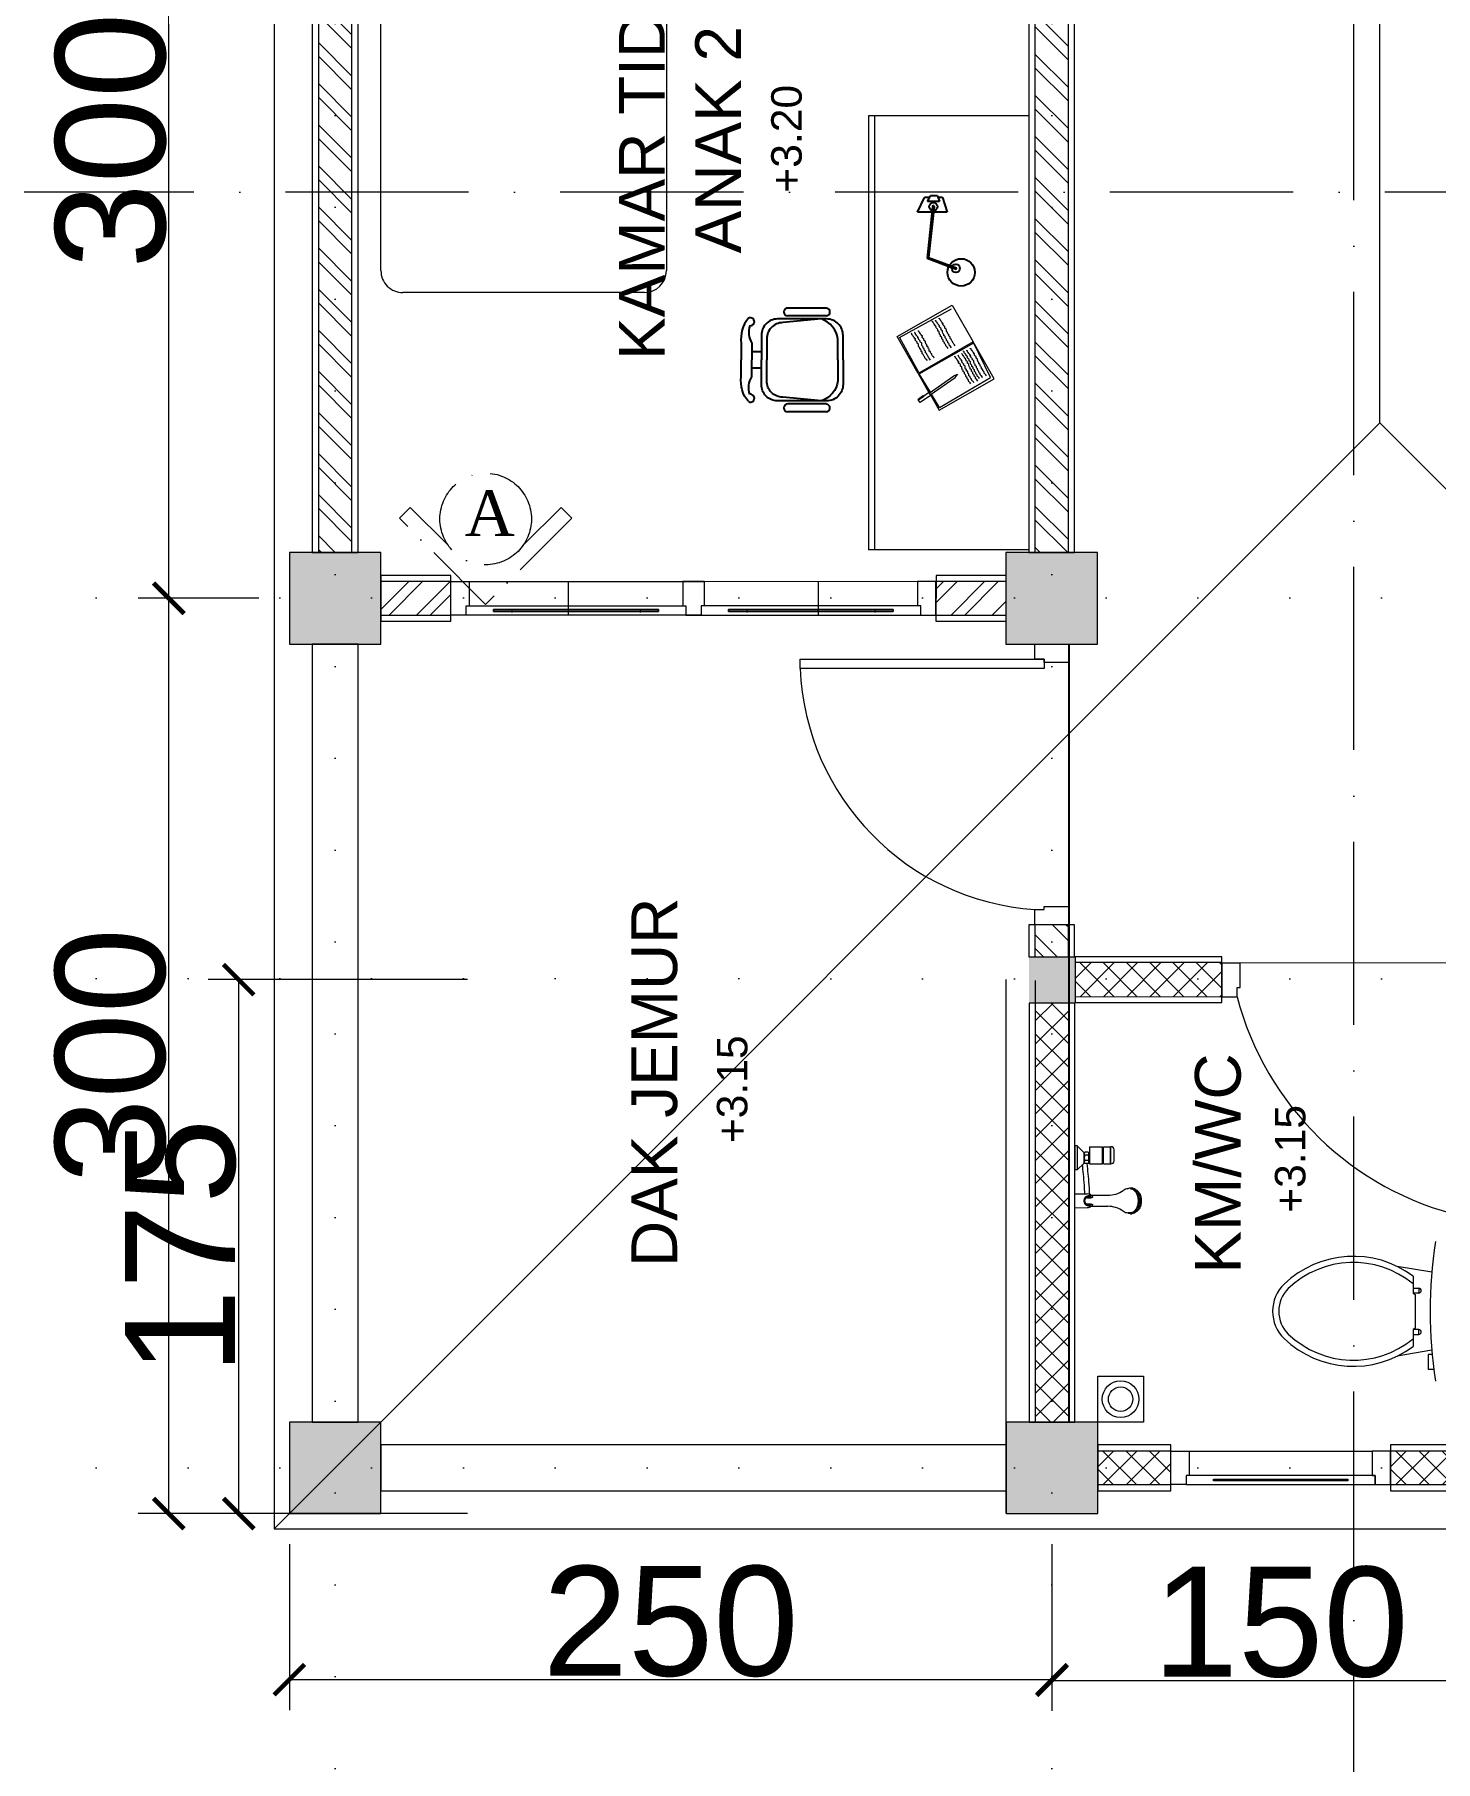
# Model space of a CAD drawing. Header units: millimetres. Extents: x -12161372 to 46643, y -9506984 to 15358.
# Drawn here: x 40921 to 41380, y 2330 to 2896 of the extents above; entities that cross this region are included whole.
import ezdxf
from ezdxf.enums import TextEntityAlignment as Align

# ---------------------------------------------------------------- set-up
doc = ezdxf.new("R2010")
doc.units = ezdxf.units.MM
for name, pattern in [('ACAD_ISO07W100', [3, 0, -3]), ('ACAD_ISO10W100', [18, 12, -3, 0, -3]), ('DASHED', [70, 50, -20])]:
    doc.linetypes.add(name, pattern=pattern)
for name, color, linetype, lineweight in [('arsiran', 202, 'Continuous', 0), ('atap', 220, 'Continuous', 0), ('dimensi', 50, 'Continuous', 5), ('dinding', 110, 'Continuous', 9), ('furniture', 7, 'Continuous', 5), ('garis potongan', 3, 'ACAD_ISO10W100', 18), ('interior', 7, 'Continuous', 13), ('jendela', 7, 'Continuous', 15), ('kolom', 150, 'Continuous', 13), ('pintu', 7, 'Continuous', 13), ('teks', 255, 'Continuous', 5)]:
    doc.layers.add(name, color=color, linetype=linetype, lineweight=lineweight)
doc.layers.add('GRID', color=7, linetype='Continuous', plot=False)
doc.layers.add('lantai', color=9, linetype='Continuous')
doc.styles.add('ATT', font='romans.shx')
doc.styles.get("Standard").update_dxf_attribs({"font": 'arial.ttf'})
doc.styles.add('teks2', font='times.ttf', dxfattribs={"height": 15})
doc.dimstyles.new('ISO-25', dxfattribs={"dimtxt": 4.5, "dimasz": 10, "dimexe": 10, "dimexo": 10, "dimtad": 1, "dimtxsty": 'Standard', "dimblk": 'ARCHTICK', "dimcen": 2.5, "dimclrt": 256, "dimadec": 0, "dimazin": 0, "dimtfac": 1, "dimtmove": 0, "dimatfit": 3, "dimfxl": 75, "dimfxlon": 1, "dimtfillclr": 256, "dimlwd": -1, "dimlwe": -1, "dimarcsym": 0})

# ---------------------------------------------------------------- blocks, each defined once
blk = doc.blocks.new('*U4')
at = {"layer": 'arsiran'}
h = blk.add_hatch(dxfattribs=at)
h.set_pattern_fill('ANSI32', color=256)
h.set_pattern_definition([(45, (-2274.681, -4513.269), (-6.735192, 6.735192), []), (45, (-2270.191, -4513.269), (-6.735192, 6.735192), [])])
h.paths.add_polyline_path([(0, 5.5), (0, -5.5), (270, -5.5), (270, 5.5)])
blk.add_lwpolyline([(0, -5.5), (270, -5.5), (270, 5.5), (0, 5.5)], close=True, dxfattribs=at)
at = {"layer": 'dinding'}
blk.add_lwpolyline([(0, -7.5), (270, -7.5), (270, 7.5), (0, 7.5)], close=True, dxfattribs=at)
blk = doc.blocks.new('*U74')
at = {"layer": 'arsiran'}
h = blk.add_hatch(dxfattribs=at)
h.set_pattern_fill('ANSI32', color=256, angle=-0.0423)
h.set_pattern_definition([(44.9577, (-2525.049, -4511.406), (-6.730218, 6.740162), []), (44.9577, (-2520.558, -4511.409), (-6.730218, 6.740162), [])])
h.paths.add_polyline_path([(0, 5.5), (0, -5.5), (22.96, -5.52), (22.97, 5.48)])
blk.add_lwpolyline([(0, -5.5), (22.96, -5.52), (22.97, 5.48), (0, 5.5)], close=True, dxfattribs=at)
at = {"layer": 'dinding'}
blk.add_lwpolyline([(-0.01, -7.5), (22.96, -7.52), (22.97, 7.48), (0.01, 7.5)], close=True, dxfattribs=at)
blk = doc.blocks.new('*U44')
at = {"layer": 'arsiran'}
h = blk.add_hatch(dxfattribs=at)
h.set_pattern_fill('ANSI32', color=256, angle=-0.0002)
h.set_pattern_definition([(44.9998, (-2366.697, -4513.26), (-6.735168, 6.735216), []), (44.9998, (-2362.207, -4513.26), (-6.735168, 6.735216), [])])
h.paths.add_polyline_path([(0, 5.5), (0, -5.5), (178, -5.5), (178, 5.5)])
blk.add_lwpolyline([(0, -5.5), (178, -5.5), (178, 5.5), (0, 5.5)], close=True, dxfattribs=at)
at = {"layer": 'dinding'}
blk.add_lwpolyline([(0, -7.5), (178, -7.5), (178, 7.5), (0, 7.5)], close=True, dxfattribs=at)
blk = doc.blocks.new('12PBED02')
at = {"color": 0, "linetype": 'ByBlock'}
for p, q in [((0, 0), (0, 39)), ((2, 39), (0, 39)), ((2, 0), (2, 39)), ((5, 39), (74, 39)), ((20, 39), (20, 17.28474)), ((27, 39), (27, 7)), ((77, 36), (77, 3)), ((18, 34.5), (4, 34.5)), ((4, 34.5), (4, 4.5)), ((18, 4.5), (18, 34.5)), ((32.861232, 0.014143), (22.821743, 11.933915)), ((4, 4.5), (18, 4.5)), ((2, 0), (0, 0)), ((74, 0), (5, 0))]:
    blk.add_line(p, q, dxfattribs=at)
for centre, radius, start, end in [((5, 36), 3, 90, 180), ((74, 36), 3, 0, 90), ((11, 58.5), 25, 253.739795, 286.260205), ((32, 19.664349), 12, 180, 220.10593), ((32, 17.28474), 12, 180, 193.392796), ((59.913793, 23.931034), 40.69413, 193.392796, 216.020234), ((11, -19.5), 25, 73.739795, 106.260205), ((5, 3), 3, 180, 270), ((74, 3), 3, 270, 0)]:
    blk.add_arc(centre, radius, start, end, dxfattribs=at)
at = {"color": 0, "linetype": 'ByBlock', "style": 'ATT'}
for tag, flags, p in [('ITEM', 3, (49, 25)), ('ROOM_NUMBER', 1, (49, 10.5))]:
    blk.add_attdef(tag, text='', height=6, dxfattribs=dict(at, flags=flags)).set_placement(p, align=Align.CENTER)
blk = doc.blocks.new('_ArchTick')
at = {"color": 0, "linetype": 'ByBlock', "const_width": 0.15}
blk.add_lwpolyline([(-0.5, -0.5), (0.5, 0.5)], dxfattribs=at)
blk = doc.blocks.new('*D677')
at = {"layer": 'Defpoints', "color": 0, "ltscale": 10, "transparency": 16777216}
for p in [(40964.54, 2711.23), (41004.08, 2711.23), (41004.08, 2411.23)]:
    blk.add_point(p, dxfattribs=at)
at = {"layer": 'dimensi', "color": 0, "ltscale": 10, "transparency": 16777216}
for p, q in [((40994.08, 2711.23), (40954.54, 2711.23)), ((40964.54, 2411.23), (40964.54, 2711.23)), ((40994.08, 2411.23), (40954.54, 2411.23))]:
    blk.add_line(p, q, dxfattribs=at)
at = {"layer": 'dimensi', "color": 0, "ltscale": 10, "transparency": 16777216, "xscale": 10, "yscale": 10, "zscale": 10}
for p, rotation in [((40964.54, 2711.23), 90), ((40964.54, 2411.23), 270)]:
    blk.add_blockref('_ArchTick', p, dxfattribs=dict(at, rotation=rotation))
at = {"layer": 'dimensi', "ltscale": 10, "transparency": 16777216, "insert": (40945.52, 2561.23), "char_height": 4.5, "attachment_point": 5, "rotation": 90}
blk.add_mtext('{\\H8x;300}', dxfattribs=at)
blk = doc.blocks.new('*D678')
at = {"layer": 'Defpoints', "color": 0, "ltscale": 10, "transparency": 16777216}
for p in [(40964.61, 3011.23), (41004.08, 3011.23), (41004.08, 2711.23)]:
    blk.add_point(p, dxfattribs=at)
at = {"layer": 'dimensi', "color": 0, "ltscale": 10, "transparency": 16777216}
for p, q in [((40994.08, 3011.23), (40954.61, 3011.23)), ((40964.61, 2711.23), (40964.61, 3011.23)), ((40994.08, 2711.23), (40954.61, 2711.23))]:
    blk.add_line(p, q, dxfattribs=at)
at = {"layer": 'dimensi', "color": 0, "ltscale": 10, "transparency": 16777216, "xscale": 10, "yscale": 10, "zscale": 10}
for p, rotation in [((40964.61, 3011.23), 90), ((40964.61, 2711.23), 270)]:
    blk.add_blockref('_ArchTick', p, dxfattribs=dict(at, rotation=rotation))
at = {"layer": 'dimensi', "ltscale": 10, "transparency": 16777216, "insert": (40945.6, 2861.23), "char_height": 4.5, "attachment_point": 5, "rotation": 90}
blk.add_mtext('{\\H8x;300}', dxfattribs=at)
blk = doc.blocks.new('*D681')
at = {"layer": 'Defpoints', "color": 0, "ltscale": 10, "transparency": 16777216}
for p in [(41004.08, 2411.23), (41254.08, 2411.23), (41254.08, 2356.8)]:
    blk.add_point(p, dxfattribs=at)
at = {"layer": 'dimensi', "color": 0, "ltscale": 10, "transparency": 16777216}
for p, q in [((41004.08, 2401.23), (41004.08, 2346.8)), ((41254.08, 2401.23), (41254.08, 2346.8)), ((41004.08, 2356.8), (41254.08, 2356.8))]:
    blk.add_line(p, q, dxfattribs=at)
at = {"layer": 'dimensi', "color": 0, "ltscale": 10, "transparency": 16777216, "xscale": 10, "yscale": 10, "zscale": 10, "rotation": 180}
blk.add_blockref('_ArchTick', (41004.08, 2356.8), dxfattribs=at)
at = {"layer": 'dimensi', "color": 0, "ltscale": 10, "transparency": 16777216, "xscale": 10, "yscale": 10, "zscale": 10}
blk.add_blockref('_ArchTick', (41254.08, 2356.8), dxfattribs=at)
at = {"layer": 'dimensi', "ltscale": 10, "transparency": 16777216, "insert": (41129.08, 2375.81), "char_height": 4.5, "attachment_point": 5}
blk.add_mtext('{\\H8x;250}', dxfattribs=at)
blk = doc.blocks.new('*D673')
at = {"layer": 'Defpoints', "color": 0, "ltscale": 10, "transparency": 16777216}
for p in [(41254.08, 2410.6), (41404.08, 2410.6), (41404.08, 2356.54)]:
    blk.add_point(p, dxfattribs=at)
at = {"layer": 'dimensi', "color": 0, "ltscale": 10, "transparency": 16777216}
for p, q in [((41254.08, 2400.6), (41254.08, 2346.54)), ((41404.08, 2400.6), (41404.08, 2346.54)), ((41254.08, 2356.54), (41404.08, 2356.54))]:
    blk.add_line(p, q, dxfattribs=at)
at = {"layer": 'dimensi', "color": 0, "ltscale": 10, "transparency": 16777216, "xscale": 10, "yscale": 10, "zscale": 10, "rotation": 180}
blk.add_blockref('_ArchTick', (41254.08, 2356.54), dxfattribs=at)
at = {"layer": 'dimensi', "color": 0, "ltscale": 10, "transparency": 16777216, "xscale": 10, "yscale": 10, "zscale": 10}
blk.add_blockref('_ArchTick', (41404.08, 2356.54), dxfattribs=at)
at = {"layer": 'dimensi', "ltscale": 10, "transparency": 16777216, "insert": (41329.08, 2375.54), "char_height": 4.5, "attachment_point": 5}
blk.add_mtext('{\\H8x;150}', dxfattribs=at)
blk = doc.blocks.new('*D686')
at = {"layer": 'Defpoints', "color": 0, "ltscale": 10, "transparency": 16777216}
for p in [(40987.47, 2586.23), (41239.08, 2586.23), (41239.08, 2411.23)]:
    blk.add_point(p, dxfattribs=at)
at = {"layer": 'dimensi', "color": 0, "ltscale": 10, "transparency": 16777216}
for p, q in [((41062.47, 2586.23), (40977.47, 2586.23)), ((40987.47, 2411.23), (40987.47, 2586.23)), ((41062.47, 2411.23), (40977.47, 2411.23))]:
    blk.add_line(p, q, dxfattribs=at)
at = {"layer": 'dimensi', "color": 0, "ltscale": 10, "transparency": 16777216, "xscale": 10, "yscale": 10, "zscale": 10}
for p, rotation in [((40987.47, 2586.23), 90), ((40987.47, 2411.23), 270)]:
    blk.add_blockref('_ArchTick', p, dxfattribs=dict(at, rotation=rotation))
at = {"layer": 'dimensi', "ltscale": 10, "transparency": 16777216, "insert": (40968.46, 2498.73), "char_height": 4.5, "attachment_point": 5, "rotation": 90}
blk.add_mtext('{\\H8x;175}', dxfattribs=at)
blk = doc.blocks.new('*U114')
at = {"layer": 'arsiran'}
h = blk.add_hatch(dxfattribs=at)
h.set_pattern_fill('ANSI32', color=256)
h.set_pattern_definition([(45, (-2534.189, -4513.269), (-6.735192, 6.735192), []), (45, (-2529.699, -4513.269), (-6.735192, 6.735192), [])])
h.paths.add_polyline_path([(0, 5.5), (0, -5.5), (10.49, -5.5), (10.49, 5.5)])
blk.add_lwpolyline([(0, -5.5), (10.49, -5.5), (10.49, 5.5), (0, 5.5)], close=True, dxfattribs=at)
at = {"layer": 'dinding'}
blk.add_lwpolyline([(0, -7.5), (10.49, -7.5), (10.49, 7.5), (0, 7.5)], close=True, dxfattribs=at)

msp = doc.modelspace()

# ---------------------------------------------------------------- hatches: boundary and pattern name
at = {"layer": 'dinding'}
h = msp.add_hatch(dxfattribs=at)
h.set_pattern_fill('ANSI37', color=202, scale=1.7, angle=360)
h.set_pattern_definition([(45, (36051.565, -1600.6467), (-3.816609, 3.816609), []), (135, (36051.565, -1600.6467), (-3.816609, -3.816609), [])])
h.paths.add_polyline_path([(41309.774, 2580.74), (41309.774, 2591.74), (41261.635, 2591.713), (41261.635, 2580.713)])
h = msp.add_hatch(dxfattribs=at)
h.set_pattern_fill('ANSI37', color=202, scale=1.7, angle=90)
h.set_pattern_definition([(135, (45440.941, -2768.842), (-3.816609, -3.816609), []), (225, (45440.941, -2768.842), (3.816609, -3.816609), [])])
h.paths.add_polyline_path([(41259.582, 2578.658), (41248.582, 2578.658), (41248.582, 2441.228), (41259.582, 2441.228)])
h = msp.add_hatch(dxfattribs=at)
h.set_pattern_fill('ANSI37', color=202, scale=1.7, angle=360)
h.set_pattern_definition([(45, (36059.012, -1760.6316), (-3.816609, 3.816609), []), (135, (36059.012, -1760.6316), (-3.816609, -3.816609), [])])
h.paths.add_polyline_path([(41293.082, 2420.728), (41293.082, 2431.728), (41269.082, 2431.728), (41269.082, 2420.728)])
h = msp.add_hatch(dxfattribs=at)
h.set_pattern_fill('ANSI37', color=202, scale=1.7, angle=360)
h.set_pattern_definition([(45, (36155.012, -1760.6316), (-3.816609, 3.816609), []), (135, (36155.012, -1760.6316), (-3.816609, -3.816609), [])])
h.paths.add_polyline_path([(41389.082, 2420.728), (41389.082, 2431.728), (41365.082, 2431.728), (41365.082, 2420.728)])
at = {"layer": 'jendela'}
h = msp.add_hatch(color=256, dxfattribs=at)
h.dxf.hatch_style = 1
h.paths.add_polyline_path([(41125.044, 2706.925), (41125.044, 2707.525), (41071.044, 2707.525), (41071.044, 2706.925)])
h = msp.add_hatch(color=256, dxfattribs=at)
h.dxf.hatch_style = 1
h.paths.add_polyline_path([(41125.044, 2706.925), (41125.044, 2707.525), (41071.044, 2707.525), (41071.044, 2706.925)])
h = msp.add_hatch(color=256, dxfattribs=at)
h.dxf.hatch_style = 1
h.paths.add_polyline_path([(41071.051, 2706.92), (41071.051, 2707.52), (41125.051, 2707.52), (41125.051, 2706.92)])
h = msp.add_hatch(color=256, dxfattribs=at)
h.dxf.hatch_style = 1
h.paths.add_polyline_path([(41071.058, 2706.925), (41071.058, 2707.525), (41125.058, 2707.525), (41125.058, 2706.925)])
h = msp.add_hatch(color=256, dxfattribs=at)
h.dxf.hatch_style = 1
h.paths.add_polyline_path([(41071.058, 2706.925), (41071.058, 2707.525), (41125.058, 2707.525), (41125.058, 2706.925)])
h = msp.add_hatch(color=256, dxfattribs=at)
h.dxf.hatch_style = 1
h.paths.add_polyline_path([(41202.044, 2706.925), (41202.044, 2707.525), (41148.044, 2707.525), (41148.044, 2706.925)])
h = msp.add_hatch(color=256, dxfattribs=at)
h.dxf.hatch_style = 1
h.paths.add_polyline_path([(41202.044, 2706.925), (41202.044, 2707.525), (41148.044, 2707.525), (41148.044, 2706.925)])
h = msp.add_hatch(color=256, dxfattribs=at)
h.dxf.hatch_style = 1
h.paths.add_polyline_path([(41202.051, 2706.92), (41202.051, 2707.52), (41148.051, 2707.52), (41148.051, 2706.92)])
h = msp.add_hatch(color=256, dxfattribs=at)
h.dxf.hatch_style = 1
h.paths.add_polyline_path([(41148.058, 2706.925), (41148.058, 2707.525), (41202.058, 2707.525), (41202.058, 2706.925)])
h = msp.add_hatch(color=256, dxfattribs=at)
h.dxf.hatch_style = 1
h.paths.add_polyline_path([(41148.058, 2706.925), (41148.058, 2707.525), (41202.058, 2707.525), (41202.058, 2706.925)])
at = {"layer": 'kolom'}
h = msp.add_hatch(color=256, dxfattribs=at)
h.dxf.hatch_style = 1
h.paths.add_polyline_path([(41034.082, 2726.228), (41004.082, 2726.228), (41004.082, 2696.228), (41034.082, 2696.228)])
h = msp.add_hatch(color=256, dxfattribs=at)
h.dxf.hatch_style = 1
h.paths.add_polyline_path([(41269.007, 2726.228), (41239.007, 2726.228), (41239.007, 2696.228), (41269.007, 2696.228)])
h = msp.add_hatch(color=256, dxfattribs=at)
h.dxf.hatch_style = 1
h.paths.add_polyline_path([(41246.529, 2593.721), (41246.529, 2578.721), (41261.529, 2578.721), (41261.529, 2593.721)])
h = msp.add_hatch(color=256, dxfattribs=at)
h.dxf.hatch_style = 1
h.paths.add_polyline_path([(41246.529, 2593.721), (41246.529, 2578.721), (41261.529, 2578.721), (41261.529, 2593.721)])
h = msp.add_hatch(color=256, dxfattribs=at)
h.dxf.hatch_style = 1
h.paths.add_polyline_path([(41034.082, 2441.228), (41004.082, 2441.228), (41004.082, 2411.228), (41034.082, 2411.228)])
h = msp.add_hatch(color=256, dxfattribs=at)
h.dxf.hatch_style = 1
h.paths.add_polyline_path([(41269.082, 2441.228), (41239.082, 2441.228), (41239.082, 2411.228), (41269.082, 2411.228)])

# ---------------------------------------------------------------- linework, layer by layer
at = {"layer": 'arsiran'}
for points in [[(41309.774, 2591.81), (41261.635, 2591.81)], [(41248.582, 2586.008), (41248.582, 2441.228)], [(41259.723, 2586.236), (41259.723, 2441.228)], [(41261.635, 2580.713), (41309.78, 2580.629)], [(41293.082, 2431.728), (41269.082, 2431.728)], [(41389.082, 2431.728), (41365.082, 2431.728)], [(41269.082, 2420.728), (41293.082, 2420.728)], [(41365.082, 2420.728), (41389.082, 2420.728)]]:
    msp.add_lwpolyline(points, dxfattribs=at)
at = {"layer": 'atap', "ltscale": 10}
for q in [(41361.582, 2968.728), (40999.082, 2406.228), (41724.082, 2406.228)]:
    msp.add_line((41361.582, 2768.728), q, dxfattribs=at)
for points in [[(41273.69, 3331.228), (41273.69, 3616.228), (40999.082, 3616.228), (40999.082, 2406.228)], [(40999.082, 2406.228), (41724.082, 2406.228), (41724.082, 3331.228), (41273.69, 3331.228)]]:
    msp.add_lwpolyline(points, dxfattribs=at)
at = {"layer": 'dimensi', "ltscale": 10}
msp.add_line((41239.082, 2411.228), (41239.082, 2586.228), dxfattribs=at)
at = {"layer": 'dinding'}
for points in [[(41026.582, 2441.228), (41026.582, 2696.228), (41011.582, 2696.228), (41011.582, 2441.228)], [(41261.635, 2578.728), (41309.774, 2578.74), (41309.774, 2593.74), (41261.635, 2593.728)], [(41261.582, 2441.228), (41261.582, 2578.569), (41246.582, 2578.569), (41246.582, 2441.228)], [(41239.082, 2433.728), (41034.082, 2433.728), (41034.082, 2418.728), (41239.082, 2418.728)], [(41269.082, 2418.728), (41293.082, 2418.728), (41293.082, 2433.728), (41269.082, 2433.728)], [(41365.082, 2418.728), (41389.082, 2418.728), (41389.082, 2433.728), (41365.082, 2433.728)]]:
    msp.add_lwpolyline(points, close=True, dxfattribs=at)
at = {"layer": 'furniture'}
for p, q in [((41246.507, 2887.802), (41246.507, 2727.168)), ((41193.886, 2869.388), (41193.886, 2727.168)), ((41246.507, 2869.388), (41193.886, 2869.388)), ((41195.886, 2869.388), (41195.886, 2727.168)), ((41204.14, 2796.729), (41221.109, 2806.111)), ((41204.14, 2796.729), (41210.288, 2785.326)), ((41210.569, 2784.835), (41228.423, 2795.017)), ((41233.966, 2783.564), (41228.283, 2795.262)), ((41214.225, 2778.762), (41210.569, 2784.835)), ((41213.785, 2778.455), (41221.945, 2784.145)), ((41214.181, 2777.886), (41222.342, 2783.576)), ((41217.251, 2773.737), (41233.966, 2783.564)), ((41223.16, 2784.613), (41221.945, 2784.145)), ((41222.342, 2783.576), (41223.16, 2784.613)), ((41210.202, 2776.548), (41211.862, 2777.705)), ((41210.371, 2776.304), (41210.202, 2776.548)), ((41210.236, 2776.295), (41213.643, 2778.671)), ((41210.886, 2775.362), (41210.236, 2776.295)), ((41210.371, 2776.304), (41212.031, 2777.462)), ((41214.287, 2777.734), (41210.886, 2775.362)), ((41212.031, 2777.462), (41211.862, 2777.705)), ((41213.643, 2778.671), (41214.188, 2777.89)), ((41214.181, 2777.886), (41214.287, 2777.734)), ((41217.251, 2773.737), (41214.584, 2778.166)), ((41246.507, 2727.168), (41193.886, 2727.168))]:
    msp.add_line(p, q, dxfattribs=at)
msp.add_lwpolyline([(41210.207, 2784.954), (41203.334, 2797.005), (41221.411, 2807.314), (41228.283, 2795.262)], close=True, dxfattribs=at)
msp.add_lwpolyline([(41214.221, 2777.914), (41217.079, 2772.903), (41235.155, 2783.211), (41228.283, 2795.262), (41210.207, 2784.954), (41213.876, 2778.519)], dxfattribs=at)
for points in [[(41220.025, 2793.094), (41219.596, 2793.667), (41219.343, 2793.931), (41219.158, 2794.457), (41218.904, 2794.702), (41218.718, 2795.228), (41218.387, 2795.429), (41218.356, 2796.042), (41218.068, 2796.167), (41217.872, 2796.891), (41217.585, 2797.015), (41217.52, 2797.507), (41217.354, 2797.599), (41216.915, 2798.786), (41216.672, 2798.834), (41216.652, 2799.249), (41216.047, 2800.13), (41216.113, 2800.372), (41215.869, 2800.42), (41215.815, 2800.695), (41215.65, 2800.805), (41215.323, 2801.348), (41215.089, 2801.609), (41215.034, 2801.885), (41214.792, 2801.951), (41214.825, 2802.072), (41214.781, 2802.149)], [(41221.107, 2793.379), (41220.678, 2793.952), (41220.425, 2794.216), (41220.24, 2794.741), (41219.985, 2794.987), (41219.8, 2795.512), (41219.469, 2795.714), (41219.438, 2796.327), (41219.15, 2796.452), (41218.954, 2797.175), (41218.666, 2797.3), (41218.602, 2797.792), (41218.436, 2797.884), (41217.997, 2799.071), (41217.754, 2799.119), (41217.733, 2799.534), (41217.129, 2800.415), (41217.195, 2800.657), (41216.951, 2800.705), (41216.896, 2800.98), (41216.731, 2801.09), (41216.405, 2801.633), (41216.171, 2801.894), (41216.116, 2802.17), (41215.874, 2802.236), (41215.907, 2802.357), (41215.863, 2802.434)], [(41222.332, 2793.994), (41221.903, 2794.567), (41221.65, 2794.832), (41221.465, 2795.357), (41221.21, 2795.603), (41221.025, 2796.128), (41220.694, 2796.33), (41220.663, 2796.943), (41220.375, 2797.068), (41220.179, 2797.791), (41219.891, 2797.916), (41219.827, 2798.408), (41219.661, 2798.499), (41219.222, 2799.687), (41218.979, 2799.734), (41218.958, 2800.15), (41218.354, 2801.031), (41218.42, 2801.273), (41218.176, 2801.32), (41218.122, 2801.596), (41217.957, 2801.706), (41217.63, 2802.249), (41217.396, 2802.51), (41217.341, 2802.785), (41217.099, 2802.851), (41217.132, 2802.973), (41217.088, 2803.05)], [(41213.21, 2789.042), (41212.782, 2789.615), (41212.529, 2789.879), (41212.344, 2790.405), (41212.089, 2790.65), (41211.904, 2791.176), (41211.572, 2791.377), (41211.541, 2791.991), (41211.254, 2792.115), (41211.058, 2792.839), (41210.77, 2792.963), (41210.706, 2793.455), (41210.539, 2793.547), (41210.101, 2794.735), (41209.857, 2794.782), (41209.837, 2795.197), (41209.233, 2796.078), (41209.299, 2796.32), (41209.055, 2796.368), (41209, 2796.643), (41208.835, 2796.753), (41208.509, 2797.296), (41208.275, 2797.557), (41208.22, 2797.833), (41207.978, 2797.899), (41208.011, 2798.02), (41207.967, 2798.097)], [(41214.292, 2789.327), (41213.864, 2789.9), (41213.611, 2790.164), (41213.426, 2790.69), (41213.171, 2790.935), (41212.986, 2791.461), (41212.654, 2791.662), (41212.623, 2792.275), (41212.336, 2792.4), (41212.14, 2793.123), (41211.852, 2793.248), (41211.788, 2793.74), (41211.621, 2793.832), (41211.183, 2795.019), (41210.939, 2795.067), (41210.919, 2795.482), (41210.314, 2796.363), (41210.381, 2796.605), (41210.137, 2796.653), (41210.082, 2796.928), (41209.917, 2797.038), (41209.591, 2797.581), (41209.356, 2797.842), (41209.302, 2798.118), (41209.06, 2798.184), (41209.093, 2798.305), (41209.049, 2798.382)], [(41215.517, 2789.942), (41215.089, 2790.515), (41214.836, 2790.78), (41214.651, 2791.305), (41214.396, 2791.551), (41214.211, 2792.076), (41213.879, 2792.278), (41213.848, 2792.891), (41213.561, 2793.016), (41213.365, 2793.739), (41213.077, 2793.864), (41213.013, 2794.356), (41212.846, 2794.447), (41212.408, 2795.635), (41212.164, 2795.682), (41212.144, 2796.098), (41211.539, 2796.979), (41211.606, 2797.221), (41211.362, 2797.268), (41211.307, 2797.544), (41211.142, 2797.654), (41210.816, 2798.197), (41210.582, 2798.458), (41210.527, 2798.733), (41210.285, 2798.8), (41210.318, 2798.921), (41210.274, 2798.998)], [(41227.438, 2781.55), (41227.009, 2782.123), (41226.756, 2782.387), (41226.571, 2782.912), (41226.316, 2783.158), (41226.131, 2783.683), (41225.8, 2783.885), (41225.768, 2784.498), (41225.481, 2784.623), (41225.285, 2785.346), (41224.997, 2785.471), (41224.933, 2785.963), (41224.767, 2786.055), (41224.328, 2787.242), (41224.084, 2787.29), (41224.064, 2787.705), (41223.46, 2788.586), (41223.526, 2788.828), (41223.282, 2788.876), (41223.227, 2789.151), (41223.062, 2789.261), (41222.736, 2789.804), (41222.502, 2790.065), (41222.447, 2790.34), (41222.205, 2790.407), (41222.238, 2790.528), (41222.194, 2790.605)], [(41228.519, 2781.835), (41228.091, 2782.407), (41227.838, 2782.672), (41227.653, 2783.197), (41227.398, 2783.443), (41227.213, 2783.968), (41226.881, 2784.17), (41226.85, 2784.783), (41226.563, 2784.908), (41226.367, 2785.631), (41226.079, 2785.756), (41226.015, 2786.248), (41225.848, 2786.339), (41225.41, 2787.527), (41225.166, 2787.575), (41225.146, 2787.99), (41224.541, 2788.871), (41224.608, 2789.113), (41224.364, 2789.161), (41224.309, 2789.436), (41224.144, 2789.546), (41223.818, 2790.089), (41223.584, 2790.35), (41223.529, 2790.625), (41223.287, 2790.692), (41223.32, 2790.813), (41223.276, 2790.89)], [(41229.745, 2782.45), (41229.316, 2783.023), (41229.063, 2783.288), (41228.878, 2783.813), (41228.623, 2784.059), (41228.438, 2784.584), (41228.106, 2784.786), (41228.075, 2785.399), (41227.788, 2785.523), (41227.592, 2786.247), (41227.304, 2786.371), (41227.24, 2786.864), (41227.073, 2786.955), (41226.635, 2788.143), (41226.391, 2788.19), (41226.371, 2788.605), (41225.767, 2789.487), (41225.833, 2789.729), (41225.589, 2789.776), (41225.534, 2790.051), (41225.369, 2790.162), (41225.043, 2790.704), (41224.809, 2790.966), (41224.754, 2791.241), (41224.512, 2791.307), (41224.545, 2791.428), (41224.501, 2791.505)], [(41230.281, 2783.254), (41229.853, 2783.827), (41229.6, 2784.092), (41229.415, 2784.617), (41229.16, 2784.863), (41228.975, 2785.388), (41228.643, 2785.59), (41228.612, 2786.203), (41228.325, 2786.328), (41228.129, 2787.051), (41227.841, 2787.176), (41227.777, 2787.668), (41227.61, 2787.759), (41227.172, 2788.947), (41226.928, 2788.994), (41226.908, 2789.41), (41226.303, 2790.291), (41226.37, 2790.533), (41226.126, 2790.58), (41226.071, 2790.856), (41225.906, 2790.966), (41225.58, 2791.509), (41225.345, 2791.77), (41225.291, 2792.045), (41225.049, 2792.112), (41225.082, 2792.233), (41225.038, 2792.31)], [(41231.363, 2783.539), (41230.934, 2784.112), (41230.682, 2784.377), (41230.496, 2784.902), (41230.242, 2785.148), (41230.057, 2785.673), (41229.725, 2785.875), (41229.694, 2786.488), (41229.407, 2786.612), (41229.211, 2787.336), (41228.923, 2787.461), (41228.859, 2787.953), (41228.692, 2788.044), (41228.254, 2789.232), (41228.01, 2789.279), (41227.99, 2789.694), (41227.385, 2790.576), (41227.451, 2790.818), (41227.208, 2790.865), (41227.153, 2791.14), (41226.988, 2791.251), (41226.662, 2791.793), (41226.427, 2792.055), (41226.372, 2792.33), (41226.13, 2792.396), (41226.164, 2792.517), (41226.12, 2792.595)], [(41232.588, 2784.155), (41232.16, 2784.728), (41231.907, 2784.992), (41231.721, 2785.518), (41231.467, 2785.763), (41231.282, 2786.289), (41230.95, 2786.49), (41230.919, 2787.104), (41230.632, 2787.228), (41230.436, 2787.952), (41230.148, 2788.076), (41230.084, 2788.568), (41229.917, 2788.66), (41229.479, 2789.848), (41229.235, 2789.895), (41229.215, 2790.31), (41228.61, 2791.191), (41228.677, 2791.433), (41228.433, 2791.481), (41228.378, 2791.756), (41228.213, 2791.866), (41227.887, 2792.409), (41227.652, 2792.67), (41227.598, 2792.946), (41227.356, 2793.012), (41227.389, 2793.133), (41227.345, 2793.21)]]:
    msp.add_spline(points, degree=3, dxfattribs=at)
at = {"layer": 'garis potongan', "ltscale": 5}
for points in [[(41378.085, 1760.527), (41353.085, 1760.527), (41353.085, 4263.073), (41378.085, 4263.073)], [(42053.905, 2869.326), (42053.905, 2844.326), (40453.89, 2844.326), (40453.89, 2869.326)]]:
    msp.add_lwpolyline(points, dxfattribs=at)
at = {"layer": 'garis potongan', "ltscale": 2}
msp.add_lwpolyline([(41080.619, 2728.491), (41093.173, 2741.045), (41096.708, 2737.509), (41068.424, 2709.225), (41040.14, 2737.509), (41043.675, 2741.045), (41056.229, 2728.491)], dxfattribs=at)
msp.add_circle((41068.424, 2737.225), 15, dxfattribs=at)
at = {"layer": 'GRID'}
for p, q in [((41210.022, 2837.846), (41212.328, 2842.603)), ((41213.966, 2842.603), (41212.328, 2842.603)), ((41213.325, 2841.281), (41214.248, 2843.184)), ((41216.59, 2843.184), (41214.248, 2843.184)), ((41216.59, 2843.184), (41217.218, 2841.281)), ((41218.185, 2842.603), (41216.782, 2842.603)), ((41218.185, 2842.603), (41219.754, 2837.846)), ((41219.754, 2837.846), (41210.022, 2837.846)), ((41214.956, 2839.504), (41213.165, 2822.712)), ((41217.218, 2841.281), (41213.325, 2841.281)), ((41215.46, 2839.69), (41213.645, 2822.963)), ((41213.165, 2822.712), (41222.313, 2819.266)), ((41213.645, 2822.963), (41222.753, 2819.574)), ((41180.217, 2806.377), (41167.476, 2806.377)), ((41180.217, 2803.789), (41167.476, 2803.789)), ((41158.831, 2792.038), (41155.681, 2792.038)), ((41158.831, 2786.666), (41155.681, 2786.666)), ((41180.217, 2774.915), (41167.476, 2774.915)), ((41180.217, 2772.326), (41167.476, 2772.326))]:
    msp.add_line(p, q, dxfattribs=at)
for points in [[(41154.547, 2803.018, 0.2070657), (41152.206, 2794.848), (41152.206, 2789.352)], [(41185.584, 2789.352), (41185.584, 2797.41, 0.4142136), (41180.212, 2802.782), (41164.096, 2802.782, 0.4183762), (41158.831, 2797.41), (41158.831, 2789.352)], [(41183.895, 2789.352), (41183.895, 2796.204, 0.2802797), (41178.523, 2802.782), (41165.848, 2801.576, 0.4183762), (41160.584, 2796.204), (41160.584, 2789.352)], [(41155.035, 2800.581, 0.2145784), (41155.681, 2794.87), (41155.681, 2789.352)], [(41154.547, 2775.686, -0.2070657), (41152.206, 2783.855), (41152.206, 2789.352)], [(41155.035, 2778.122, -0.2145784), (41155.681, 2783.833), (41155.681, 2789.352)], [(41185.584, 2789.352), (41185.584, 2781.294, -0.4142136), (41180.212, 2775.922), (41164.096, 2775.922, -0.4183762), (41158.831, 2781.294), (41158.831, 2789.352)], [(41183.895, 2789.352), (41183.895, 2782.499, -0.2802797), (41178.523, 2775.922), (41165.848, 2777.127, -0.4183762), (41160.584, 2782.499), (41160.584, 2789.352)]]:
    msp.add_lwpolyline(points, format="xyb", dxfattribs=at)
for centre, radius in [((41215.208, 2839.597), 1.354), ((41224.291, 2818.057), 4.486), ((41222.564, 2819.386), 1.354)]:
    msp.add_circle(centre, radius, dxfattribs=at)
for centre, radius, start, end in [((41215.208, 2839.597), 0.269, 20.2362, 200.2362), ((41222.533, 2819.42), 0.269, 214.97512, 34.97512), ((41155.207, 2801.883), 1.313, 262.46515, 120.1772), ((41167.476, 2805.083), 1.294, 90, 270), ((41179.98, 2805.081), 1.314, 280.35804, 79.42194), ((41155.207, 2776.821), 1.313, 239.8228, 97.53485), ((41167.476, 2773.621), 1.294, 90, 270), ((41179.976, 2773.618), 1.314, 280.57806, 79.64196)]:
    msp.add_arc(centre, radius, start, end, dxfattribs=at)
at = {"layer": 'interior', "lineweight": 0}
for p, q in [((41262.313, 2531.745), (41261.582, 2531.745)), ((41261.582, 2531.745), (41261.582, 2523.87)), ((41262.313, 2531.745), (41264.507, 2529.608)), ((41262.313, 2531.745), (41262.313, 2523.87)), ((41266.363, 2531.464), (41270.638, 2531.464)), ((41266.363, 2531.464), (41266.363, 2525.839)), ((41270.638, 2525.839), (41270.638, 2531.464)), ((41270.948, 2531.464), (41273.423, 2531.464)), ((41270.948, 2525.839), (41270.948, 2531.464)), ((41273.254, 2525.839), (41273.254, 2531.464)), ((41273.366, 2525.839), (41273.366, 2531.464)), ((41273.423, 2525.839), (41273.423, 2531.464)), ((41274.435, 2526.851), (41274.435, 2530.451)), ((41262.313, 2523.87), (41264.507, 2526.008)), ((41264.507, 2529.608), (41264.507, 2526.008)), ((41264.877, 2529.664), (41264.539, 2529.383)), ((41264.539, 2529.383), (41264.539, 2526.233)), ((41264.877, 2525.951), (41264.539, 2526.233)), ((41265.969, 2529.664), (41264.877, 2529.664)), ((41265.969, 2528.708), (41264.877, 2528.708)), ((41265.969, 2526.908), (41264.877, 2526.908)), ((41265.969, 2525.951), (41264.877, 2525.951)), ((41265.969, 2529.664), (41266.307, 2529.383)), ((41265.969, 2525.951), (41266.307, 2526.233)), ((41266.307, 2529.383), (41266.307, 2526.233)), ((41266.363, 2525.839), (41270.638, 2525.839)), ((41270.638, 2529.495), (41270.948, 2529.495)), ((41270.638, 2526.12), (41270.948, 2526.12)), ((41270.948, 2525.839), (41273.423, 2525.839)), ((41262.313, 2523.87), (41261.582, 2523.87)), ((41261.582, 2516.051), (41265.663, 2515.995)), ((41261.582, 2511.439), (41261.582, 2516.051)), ((41266.393, 2515.545), (41272.376, 2515.545)), ((41261.582, 2511.439), (41265.663, 2511.495)), ((41266.393, 2511.945), (41272.376, 2511.945)), ((41279.816, 2509.808), (41279.096, 2509.808)), ((41279.816, 2509.526), (41280.252, 2509.526))]:
    msp.add_line(p, q, dxfattribs=at)
at = {"layer": 'interior', "linetype": 'DASHED', "lineweight": 0}
for p, q in [((41265.519, 2514.701), (41266.847, 2514.701)), ((41266.847, 2514.701), (41267.529, 2514.955)), ((41265.519, 2512.789), (41266.847, 2512.789)), ((41266.847, 2512.789), (41267.529, 2512.536))]:
    msp.add_line(p, q, dxfattribs=at)
at = {"layer": 'interior'}
for p, q in [((41378.599, 2490.302), (41367.257, 2492.227)), ((41378.599, 2464.738), (41367.257, 2462.812))]:
    msp.add_line(p, q, dxfattribs=at)
at = {"layer": 'interior', "lineweight": 0}
for points in [[(41264.895, 2516.006), (41264.868, 2516.482), (41264.792, 2517.71), (41264.716, 2518.809), (41264.639, 2519.804), (41264.561, 2520.721), (41264.483, 2521.585), (41264.404, 2522.421), (41264.324, 2523.254), (41264.243, 2524.105), (41264.161, 2524.966), (41264.1, 2525.612)], [(41266.482, 2515.829), (41266.441, 2516.577), (41266.364, 2517.817), (41266.286, 2518.926), (41266.209, 2519.929), (41266.131, 2520.854), (41266.052, 2521.724), (41265.972, 2522.565), (41265.892, 2523.404), (41265.81, 2524.26), (41265.728, 2525.126), (41265.65, 2525.951)]]:
    msp.add_lwpolyline(points, dxfattribs=at)
for points in [[(41266.393, 2511.945, -0.1025051), (41265.738, 2512.081, -0.1000643), (41265.175, 2512.472, -0.0967954), (41264.803, 2513.053, -0.0946044), (41264.671, 2513.745, -0.0946044), (41264.803, 2514.438, -0.0967954), (41265.175, 2515.018, -0.1000643), (41265.738, 2515.409, -0.1025051), (41266.393, 2515.545, -0.1025051)], [(41278.838, 2517.662, -0.0026927), (41278.866, 2517.681, -0.1458859), (41279.816, 2517.964, -0.1458859), (41280.767, 2517.681, -0.107164), (41281.705, 2516.728, -0.077127), (41282.27, 2515.43, -0.0641918), (41282.487, 2513.745, -0.0641918), (41282.27, 2512.061, -0.077127), (41281.705, 2510.762, -0.107164), (41280.767, 2509.81, -0.1458859), (41279.816, 2509.526, -0.1458859)], [(41279.816, 2517.683, -0.1458859), (41280.703, 2517.418, -0.107164), (41281.579, 2516.529, -0.077127), (41282.106, 2515.317, -0.0641918), (41282.309, 2513.745, -0.0641918)], [(41282.309, 2513.745, -0.0641918), (41282.106, 2512.173, -0.077127), (41281.579, 2510.961, -0.107164), (41280.703, 2510.072, -0.1458859), (41279.816, 2509.808, -0.1458859)], [(41280.252, 2517.964, -0.1458859), (41281.202, 2517.681, -0.107164), (41282.14, 2516.728, -0.077127), (41282.705, 2515.43, -0.0641918), (41282.922, 2513.745, -0.0641918), (41282.705, 2512.061, -0.077127), (41282.14, 2510.762, -0.107164), (41281.202, 2509.81, -0.1458859), (41280.252, 2509.526, -0.1458859)], [(41281.654, 2517.322, -0.0383239), (41281.861, 2517.208, -0.1071691), (41282.689, 2516.371, -0.0773123), (41283.188, 2515.227, -0.0644119), (41283.379, 2513.745, -0.0644119)], [(41283.379, 2513.745, -0.0644119), (41283.188, 2512.263, -0.0773123), (41282.689, 2511.12, -0.1071691), (41281.861, 2510.282, -0.0383239), (41281.654, 2510.169, -0.1454689)], [(41279.816, 2509.526, -0.1458859), (41278.866, 2509.81, -0.0026927), (41278.838, 2509.829, -0.077127)]]:
    msp.add_lwpolyline(points, format="xyb", dxfattribs=at)
at = {"layer": 'interior'}
for points in [[(41372.468, 2489.06, 0.365781), (41330.186, 2486.427, 0.2059581), (41326.43, 2477.52, 0.2059581), (41330.186, 2468.613, 0.365781), (41372.468, 2465.98)], [(41372.468, 2486.522, 0.379752), (41331.571, 2484.983, 0.2062747), (41328.43, 2477.52, 0.2062747), (41331.571, 2470.056, 0.379752), (41372.468, 2468.518)]]:
    msp.add_lwpolyline(points, format="xyb", dxfattribs=at)
for points in [[(41372.468, 2489.06), (41372.468, 2483.517), (41373.165, 2483.078), (41373.165, 2471.962), (41372.468, 2471.523), (41372.468, 2465.98)], [(41372.468, 2485.065), (41374.39, 2485.065), (41374.39, 2483.517), (41372.468, 2483.517)], [(41372.468, 2469.975), (41374.39, 2469.975), (41374.39, 2471.523), (41372.468, 2471.523)], [(41378.728, 2463.317), (41377.385, 2463.317), (41377.385, 2458.522), (41379.265, 2458.522)]]:
    msp.add_lwpolyline(points, dxfattribs=at)
msp.add_lwpolyline([(41269.082, 2441.228), (41269.082, 2456.228), (41284.082, 2456.228), (41284.082, 2441.228)], close=True, dxfattribs=at)
for radius in [6, 4]:
    msp.add_circle((41276.582, 2448.728), radius, dxfattribs=at)
at = {"layer": 'interior', "lineweight": 0}
for centre, radius, start, end in [((41273.423, 2530.451), 1.013, 0, 90), ((41265.272, 2529.186), 0.621, 129.59775, 230.40225), ((41266.564, 2527.808), 1.912, 151.92751, 208.07249), ((41265.272, 2526.43), 0.621, 129.59775, 230.40225), ((41265.574, 2529.186), 0.621, 309.59775, 50.40225), ((41264.282, 2527.808), 1.912, 331.92751, 28.07249), ((41265.574, 2526.43), 0.621, 309.59775, 50.40225), ((41273.423, 2526.851), 1.013, 270, 0), ((41265.042, 2513.745), 1.069, 63.47465, 74.46692), ((41265.632, 2513.745), 2.25, 53.1301, 89.20732), ((41272.3, 2524.678), 9.133, 270.47722, 304.38854), ((41279.216, 2514.573), 3.112, 92.22281, 124.38854), ((41265.042, 2513.745), 1.069, 285.53308, 296.52535), ((41265.632, 2513.745), 2.25, 270.79268, 306.8699), ((41272.3, 2502.813), 9.133, 55.61146, 89.52278), ((41279.216, 2512.918), 3.112, 235.61146, 267.77719)]:
    msp.add_arc(centre, radius, start, end, dxfattribs=at)
at = {"layer": 'interior', "linetype": 'DASHED', "lineweight": 0}
for centre, radius, start, end in [((41266.04, 2513.745), 1.477, 44.9991, 315.0009), ((41266.04, 2513.745), 1.252, 49.8221, 310.1779), ((41265.632, 2513.745), 2.25, 32.51361, 53.1301), ((41265.632, 2513.745), 2.25, 306.8699, 327.48639)]:
    msp.add_arc(centre, radius, start, end, dxfattribs=at)
at = {"layer": 'interior'}
for centre, radius, start, end in [((41527.249, 2477.52), 149.199, 171.19285, 188.80715), ((41374.39, 2484.291), 0.774, 270, 90), ((41374.39, 2470.749), 0.774, 270, 90)]:
    msp.add_arc(centre, radius, start, end, dxfattribs=at)
at = {"layer": 'jendela'}
for p, q in [((41063.051, 2716.702), (41133.051, 2716.702)), ((41063.051, 2716.702), (41133.051, 2716.702)), ((41210.051, 2716.702), (41140.062, 2716.675)), ((41210.051, 2716.702), (41140.062, 2716.675)), ((41139.051, 2705.72), (41057.051, 2705.719)), ((41077.051, 2707.771), (41077.051, 2706.571)), ((41119.051, 2707.771), (41119.051, 2706.571)), ((41134.051, 2705.72), (41216.051, 2705.719)), ((41134.051, 2705.72), (41216.051, 2705.719)), ((41154.051, 2707.771), (41154.051, 2706.571)), ((41196.051, 2707.771), (41196.051, 2706.571)), ((41299.082, 2431.728), (41359.082, 2431.728))]:
    msp.add_line(p, q, dxfattribs=at)
for points in [[(41063.051, 2705.72), (41063.051, 2705.719), (41057.051, 2705.719), (41057.04, 2716.702)], [(41057.04, 2716.702), (41063.051, 2716.702), (41063.051, 2708.72)], [(41063.051, 2705.72), (41063.051, 2705.719), (41057.051, 2705.719), (41057.051, 2716.703)], [(41057.051, 2716.703), (41063.051, 2716.702), (41063.051, 2708.72)], [(41101.555, 2705.745), (41101.555, 2705.745), (41095.555, 2705.745), (41095.543, 2716.728)], [(41133.04, 2716.685), (41140.062, 2716.685), (41140.051, 2708.72), (41139.051, 2708.72), (41139.051, 2705.72), (41134.051, 2705.72)], [(41140.062, 2716.685), (41133.04, 2716.685), (41133.051, 2708.72), (41134.051, 2708.72), (41134.051, 2705.72), (41139.051, 2705.72)], [(41140.062, 2716.685), (41133.04, 2716.685), (41133.051, 2708.72), (41134.051, 2708.72), (41134.051, 2705.72), (41139.051, 2705.72)], [(41133.04, 2716.685), (41140.062, 2716.685), (41140.051, 2708.72), (41139.051, 2708.72), (41139.051, 2705.72), (41134.051, 2705.72)], [(41140.062, 2716.685), (41133.04, 2716.685), (41133.051, 2708.72), (41134.051, 2708.72), (41134.051, 2705.72), (41139.051, 2705.72)], [(41140.062, 2716.685), (41133.04, 2716.685), (41133.051, 2708.72), (41134.051, 2708.72), (41134.051, 2705.72), (41139.051, 2705.72)], [(41171.543, 2705.745), (41171.543, 2705.744), (41177.543, 2705.744), (41177.543, 2716.728)], [(41171.543, 2705.745), (41171.543, 2705.744), (41177.543, 2705.744), (41177.554, 2716.727)], [(41210.051, 2705.72), (41210.051, 2705.719), (41216.051, 2705.719), (41216.051, 2716.703)], [(41216.051, 2716.703), (41210.051, 2716.702), (41210.051, 2708.72)], [(41210.051, 2705.72), (41210.051, 2705.719), (41216.051, 2705.719), (41216.062, 2716.702)], [(41216.062, 2716.702), (41210.051, 2716.702), (41210.051, 2708.72)]]:
    msp.add_lwpolyline(points, dxfattribs=at)
for points in [[(41134.051, 2705.72), (41062.051, 2705.72), (41062.051, 2708.72), (41134.051, 2708.72)], [(41134.051, 2705.72), (41062.051, 2705.72), (41062.051, 2708.72), (41134.051, 2708.72)], [(41125.051, 2707.52), (41071.051, 2707.52), (41071.051, 2706.92), (41125.051, 2706.92)], [(41071.051, 2707.52), (41125.051, 2707.52), (41125.051, 2706.92), (41071.051, 2706.92)], [(41125.051, 2707.52), (41071.051, 2707.52), (41071.051, 2706.92), (41125.051, 2706.92)], [(41071.051, 2707.52), (41125.051, 2707.52), (41125.051, 2706.92), (41071.051, 2706.92)], [(41125.051, 2707.52), (41071.051, 2707.52), (41071.051, 2706.92), (41125.051, 2706.92)], [(41139.051, 2705.72), (41211.051, 2705.72), (41211.051, 2708.72), (41139.051, 2708.72)], [(41139.051, 2705.72), (41211.051, 2705.72), (41211.051, 2708.72), (41139.051, 2708.72)], [(41148.051, 2707.52), (41202.051, 2707.52), (41202.051, 2706.92), (41148.051, 2706.92)], [(41202.051, 2707.52), (41148.051, 2707.52), (41148.051, 2706.92), (41202.051, 2706.92)], [(41148.051, 2707.52), (41202.051, 2707.52), (41202.051, 2706.92), (41148.051, 2706.92)], [(41148.051, 2707.52), (41202.051, 2707.52), (41202.051, 2706.92), (41148.051, 2706.92)], [(41202.051, 2707.52), (41148.051, 2707.52), (41148.051, 2706.92), (41202.051, 2706.92)], [(41298.082, 2420.728), (41360.082, 2420.728), (41360.082, 2423.728), (41298.082, 2423.728)], [(41307.082, 2422.528), (41351.082, 2422.528), (41351.082, 2421.928), (41307.082, 2421.928)]]:
    msp.add_lwpolyline(points, close=True, dxfattribs=at)
at = {"layer": 'kolom'}
for points in [[(41034.082, 2696.228), (41034.082, 2726.228), (41004.082, 2726.228), (41004.082, 2696.228)], [(41269.007, 2696.228), (41269.007, 2726.228), (41239.007, 2726.228), (41239.007, 2696.228)], [(41034.082, 2411.228), (41034.082, 2441.228), (41004.082, 2441.228), (41004.082, 2411.228)], [(41269.082, 2411.228), (41269.082, 2441.228), (41239.082, 2441.228), (41239.082, 2411.228)]]:
    msp.add_lwpolyline(points, close=True, dxfattribs=at)
at = {"layer": 'lantai', "ltscale": 10}
msp.add_line((41259.723, 2441.228), (41259.723, 2696.228), dxfattribs=at)
at = {"layer": 'pintu'}
for p, q in [((41259.499, 2688.153), (41259.499, 2688.153)), ((41259.499, 2687.232), (41259.499, 2687.232)), ((41259.499, 2687.232), (41259.499, 2607.232)), ((41390.582, 2591.721), (41315.582, 2591.635))]:
    msp.add_line(p, q, dxfattribs=at)
for points in [[(41259.498, 2696.228), (41259.499, 2696.228), (41259.499, 2690.228), (41251.516, 2690.228), (41251.516, 2691.228), (41248.516, 2691.228), (41248.516, 2696.228), (41259.499, 2696.228)], [(41259.499, 2604.228), (41248.499, 2604.228), (41248.499, 2609.228), (41251.499, 2609.228), (41251.499, 2610.228), (41259.499, 2610.228), (41259.499, 2604.228)], [(41309.768, 2591.628), (41309.78, 2580.629), (41314.78, 2580.635), (41314.777, 2583.635), (41315.777, 2583.636), (41315.768, 2591.635), (41309.768, 2591.628)]]:
    msp.add_lwpolyline(points, dxfattribs=at)
for points in [[(41251.516, 2691.228), (41251.516, 2688.228), (41171.516, 2688.228), (41171.516, 2691.228)], [(41293.082, 2431.728), (41299.082, 2431.728), (41299.082, 2423.728), (41298.082, 2423.728), (41298.082, 2420.728), (41293.082, 2420.728)], [(41365.082, 2431.728), (41359.082, 2431.728), (41359.082, 2423.728), (41360.082, 2423.728), (41360.082, 2420.728), (41365.082, 2420.728)]]:
    msp.add_lwpolyline(points, close=True, dxfattribs=at)
for centre, radius, start, end in [((41253.999, 2691.596), 82.552, 182.33877, 266.18003), ((41411.309, 2605.906), 99.782, 194.67103, 256.85846)]:
    msp.add_arc(centre, radius, start, end, dxfattribs=at)
at = {"layer": 'teks', "linetype": 'ACAD_ISO07W100', "ltscale": 10}
for p, q in [((41019.082, 2026.702), (41019.082, 3616.228)), ((41254.082, 2026.702), (41254.082, 3616.228)), ((40699.95, 2711.366), (41719.082, 2711.366)), ((40699.95, 2426.228), (41719.082, 2426.228))]:
    msp.add_line(p, q, dxfattribs=at)
at = {"layer": 'teks', "linetype": 'ACAD_ISO07W100', "lineweight": 0, "ltscale": 10}
msp.add_line((40699.95, 2586.712), (41711.582, 2586.375), dxfattribs=at)

# ---------------------------------------------------------------- block references
at = {"layer": 'dinding', "rotation": 90}
for name, p in [('*U4', (41019.082, 2726.228)), ('*U44', (41254.007, 2726.228)), ('*U114', (41254.009, 2593.736))]:
    msp.add_blockref(name, p, dxfattribs=at)
at = {"layer": 'dinding'}
for p in [(41034.082, 2711.228), (41216.056, 2711.228)]:
    msp.add_blockref('*U74', p, dxfattribs=at)
at = {"layer": 'furniture', "xscale": 2.4, "yscale": 2.4, "zscale": 2.4, "rotation": 270}
msp.add_blockref('12PBED02', (41034.082, 2996.228), dxfattribs=at)

# ---------------------------------------------------------------- texts
at = {"layer": 'furniture', "ltscale": 10, "attachment_point": 1, "rotation": 90}
for s, width, insert, char_height in [('KAMAR TIDUR \\P      ANAK 2', 269.33437, (41112.135, 2789.352), 15), ('+3.20', 69.06045, (41162.04, 2844.182), 10), ('DAK JEMUR', 145.20289, (41116.211, 2492.043), 15), ('+3.15', 69.06045, (41144.234, 2532.621), 10), ('KM/WC', 86.43444, (41300.954, 2489.891), 15), ('+3.15', 69.06045, (41327.174, 2509.805), 10)]:
    msp.add_mtext_dynamic_manual_height_columns(s, width=width, gutter_width=100, heights=[0], dxfattribs=dict(at, insert=insert, char_height=char_height))
at = {"layer": 'teks', "ltscale": 2, "insert": (41069.762, 2739.127), "char_height": 15, "attachment_point": 5, "style": 'teks2'}
msp.add_mtext_dynamic_manual_height_columns('A', width=35.65071, gutter_width=15, heights=[0], dxfattribs=at)

# ---------------------------------------------------------------- dimensions: what is measured, and where the dimension line sits
at = {"layer": 'dimensi', "ltscale": 10}
for base, p1, p2, angle, picture, middle in [((40964.614, 3011.228), (41004.082, 2711.228), (41004.082, 3011.228), 90, '*D678', (40945.596, 2861.228)), ((40964.541, 2711.228), (41004.082, 2411.228), (41004.082, 2711.228), 90, '*D677', (40945.523, 2561.228)), ((40987.47, 2586.228), (41239.082, 2411.228), (41239.082, 2586.228), 90, '*D686', (40968.464, 2498.728)), ((41254.082, 2356.803), (41004.082, 2411.228), (41254.082, 2411.228), 180, '*D681', (41129.082, 2375.808)), ((41404.082, 2356.538), (41254.082, 2410.603), (41404.082, 2410.603), 180, '*D673', (41329.082, 2375.544))]:
    dim = msp.add_linear_dim(base=base, p1=p1, p2=p2, angle=angle, text='{\\H8x;<>}', dimstyle='ISO-25', dxfattribs=at)
    dim.commit()
    dim.dimension.update_dxf_attribs({"geometry": picture, "text_midpoint": middle})

doc.saveas('drawing.dxf')
